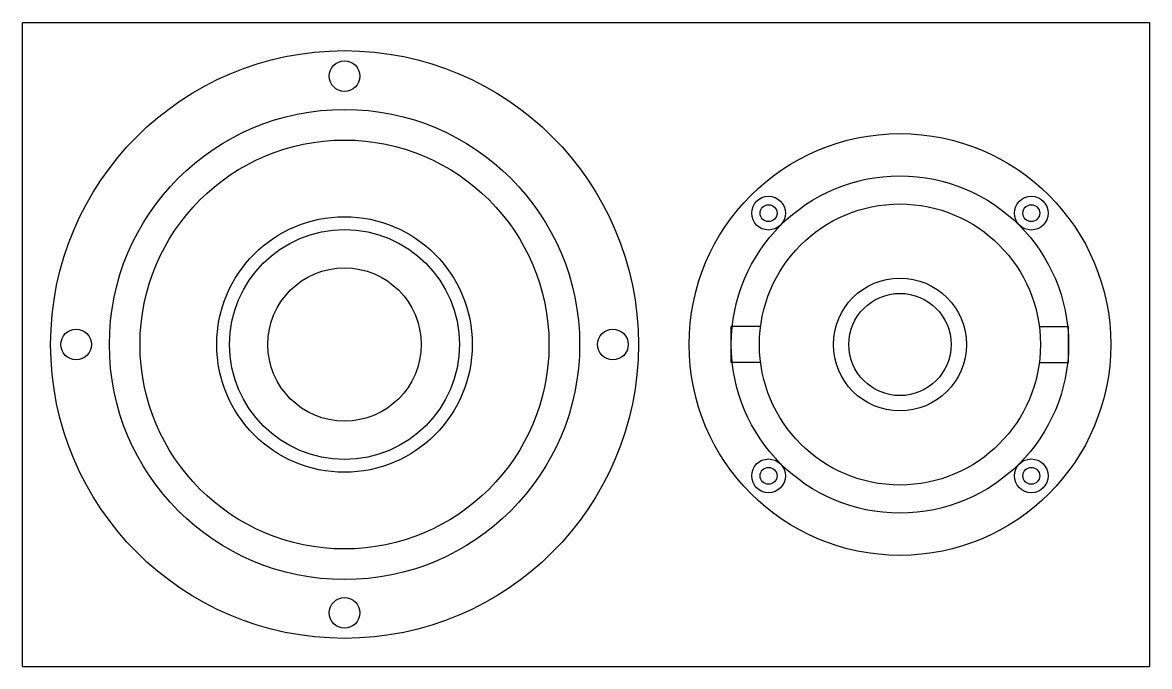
# Model space of a CAD drawing. Header units: millimetres. Extents: x 0 to 280, y 0 to 160.
import ezdxf

# ---------------------------------------------------------------- set-up
doc = ezdxf.new("R2010")
doc.units = ezdxf.units.MM
doc.layers.add('CAD', color=7, linetype='Continuous')

msp = doc.modelspace()

# ---------------------------------------------------------------- linework, layer by layer
at = {"layer": 'CAD', "linetype": 'Continuous'}
for p, q in [((0, 160), (280, 160)), ((0, 0), (0, 160)), ((280, 160), (280, 0)), ((183.36, 84.44), (176.09, 84.44)), ((176.09, 75.56), (176.09, 84.44)), ((252.64, 84.44), (259.91, 84.44)), ((259.91, 75.56), (259.91, 84.44)), ((183.36, 75.56), (176.09, 75.56)), ((252.64, 75.56), (259.91, 75.56)), ((0, 0), (280, 0))]:
    msp.add_line(p, q, dxfattribs=at)
for centre, radius in [((80, 80), 73.02), ((80, 146.68), 3.81), ((80, 80), 58.42), ((218, 80), 52.39), ((80, 80), 50.8), ((218, 80), 41.91), ((185.36, 112.64), 4.19), ((218, 80), 34.92), ((250.64, 112.64), 4.19), ((185.36, 112.64), 2.1), ((250.64, 112.64), 2.1), ((80, 80), 31.75), ((80, 80), 28.57), ((80, 80), 19.05), ((218, 80), 16.51), ((218, 80), 12.7), ((13.32, 80), 3.81), ((146.68, 80), 3.81), ((185.36, 47.36), 4.19), ((250.64, 47.36), 4.19), ((185.36, 47.36), 2.1), ((250.64, 47.36), 2.1), ((80, 13.32), 3.81)]:
    msp.add_circle(centre, radius, dxfattribs=at)

doc.saveas('drawing.dxf')
